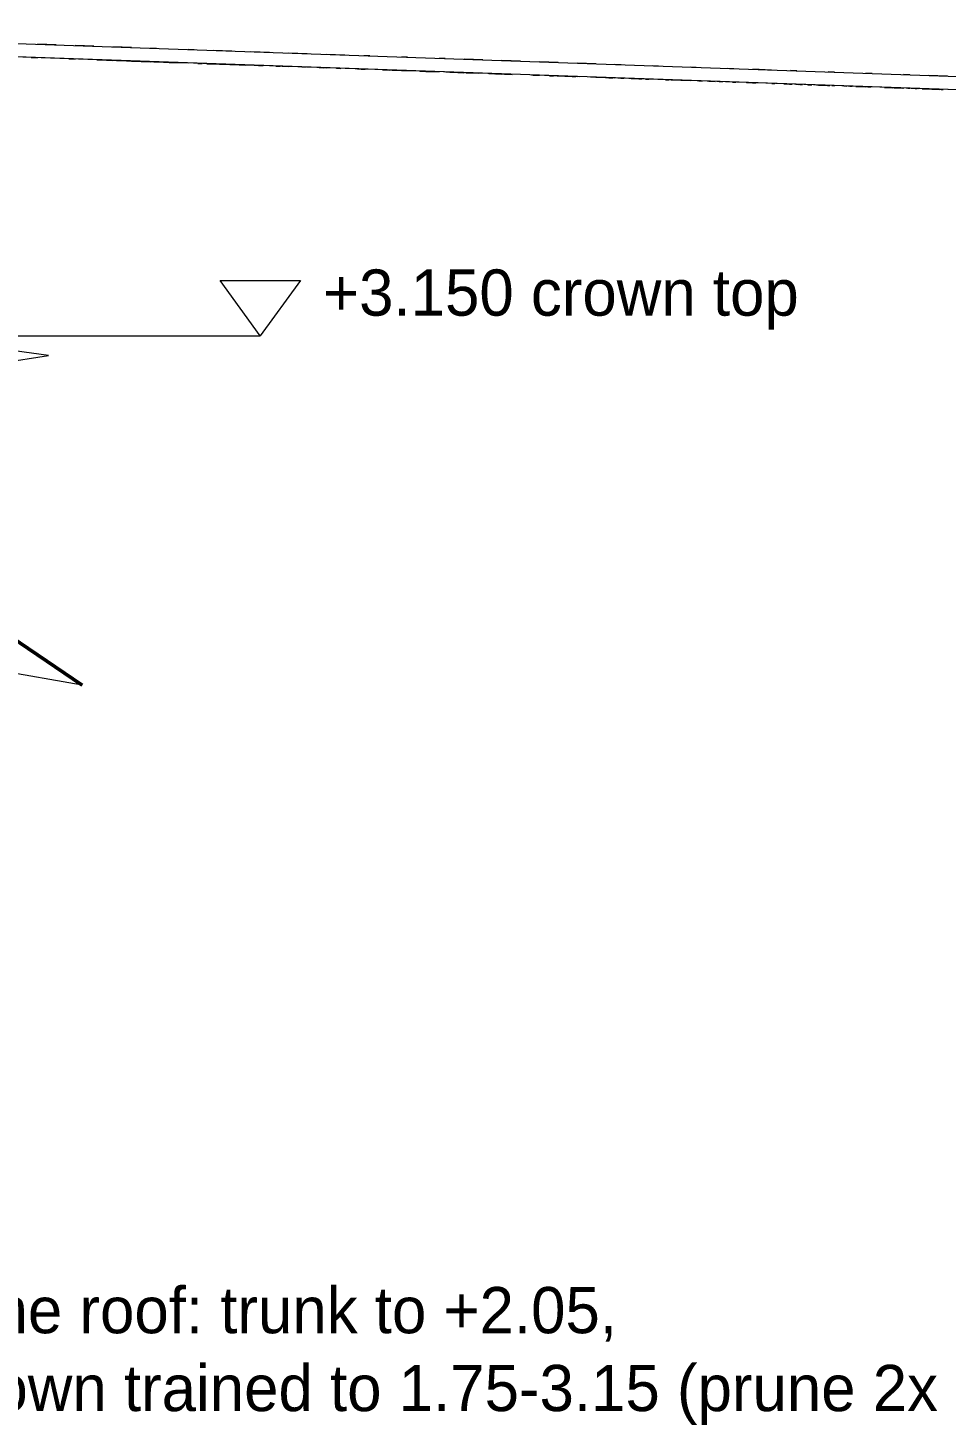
# Model space of a CAD drawing. Header units: metres. Extents: x 10 to 831, y 10 to 584.
# Drawn here: x 337.7 to 374.3, y 394.1 to 449.8 of the extents above; entities that cross this region are included whole.
import ezdxf

# ---------------------------------------------------------------- set-up
doc = ezdxf.new("R2010")
doc.units = ezdxf.units.M
for name, color, linetype, lineweight in [('CUT', 7, 'Continuous', 50), ('DIM', 1, 'Continuous', 13), ('TXT', 7, 'Continuous', 18), ('VIS', 8, 'Continuous', 13)]:
    doc.layers.add(name, color=color, linetype=linetype, lineweight=lineweight)

msp = doc.modelspace()

# ---------------------------------------------------------------- linework, layer by layer
at = {"layer": 'CUT'}
msp.add_line((331.842, 429.086), (339.902, 423.589), dxfattribs=at)
at = {"layer": 'DIM'}
msp.add_line((335, 437.5), (347, 437.5), dxfattribs=at)
msp.add_lwpolyline([(345.4, 439.7), (348.6, 439.7), (347, 437.5), (345.4, 439.7)], dxfattribs=at)
at = {"layer": 'VIS'}
for p, q in [((30, 459.887), (450, 445.187)), ((450, 444.652), (30, 459.352)), ((338.876, 449.076), (338.126, 449.102)), ((340.375, 449.024), (339.626, 449.05)), ((341.875, 448.971), (341.125, 448.997)), ((342.875, 448.936), (342.624, 448.945)), ((344.373, 448.884), (344.124, 448.893)), ((345.873, 448.831), (345.124, 448.857)), ((347.372, 448.779), (346.622, 448.805)), ((343.818, 448.368), (336.809, 448.613)), ((337.876, 448.576), (338.126, 448.567)), ((339.376, 448.524), (339.625, 448.515)), ((340.498, 448.485), (343.633, 448.375)), ((340.875, 448.471), (341.125, 448.462)), ((343.36, 448.384), (341.802, 448.438)), ((341.875, 448.436), (342.624, 448.41)), ((341.975, 448.433), (343.532, 448.378)), ((343.374, 448.384), (344.124, 448.358)), ((350.382, 448.139), (344.336, 448.35)), ((344.509, 448.344), (344.681, 448.338)), ((344.873, 448.331), (345.623, 448.305)), ((345.2, 448.319), (345.373, 448.313)), ((346.028, 448.291), (345.225, 448.319)), ((345.386, 448.313), (346.189, 448.285)), ((345.891, 448.296), (346.409, 448.278)), ((346.373, 448.279), (347.123, 448.252)), ((346.927, 448.26), (347.1, 448.253)), ((347.618, 448.235), (347.791, 448.229)), ((347.872, 448.226), (348.122, 448.218)), ((348.871, 448.726), (348.122, 448.753)), ((350.371, 448.674), (349.622, 448.7)), ((351.37, 448.639), (351.12, 448.648)), ((352.87, 448.587), (352.62, 448.595)), ((354.369, 448.534), (354.119, 448.543)), ((355.868, 448.481), (355.119, 448.508)), ((357.368, 448.429), (356.618, 448.455)), ((358.867, 448.376), (358.117, 448.403)), ((360.367, 448.324), (359.617, 448.35)), ((361.366, 448.289), (361.116, 448.298)), ((362.865, 448.236), (362.615, 448.245)), ((348.655, 448.199), (348.827, 448.193)), ((349.346, 448.175), (349.519, 448.168)), ((349.371, 448.174), (349.622, 448.165)), ((350.037, 448.15), (350.209, 448.144)), ((353.909, 448.015), (350.382, 448.139)), ((350.871, 448.122), (351.12, 448.113)), ((351.024, 448.116), (351.184, 448.111)), ((351.87, 448.087), (352.62, 448.06)), ((351.985, 448.082), (352.146, 448.077)), ((352.627, 448.06), (353.108, 448.043)), ((353.768, 448.02), (353.326, 448.035)), ((353.369, 448.034), (354.119, 448.007)), ((353.473, 448.03), (353.915, 448.014)), ((353.589, 448.026), (353.749, 448.021)), ((354.491, 447.995), (354.293, 448.001)), ((354.491, 447.995), (354.293, 448.001)), ((356.474, 447.925), (354.39, 447.998)), ((354.947, 447.979), (354.505, 447.994)), ((354.551, 447.993), (354.711, 447.987)), ((354.652, 447.989), (355.095, 447.973)), ((354.869, 447.981), (355.119, 447.973)), ((355.192, 447.97), (355.673, 447.953)), ((355.681, 447.953), (355.483, 447.96)), ((355.681, 447.953), (355.483, 447.96)), ((355.832, 447.947), (355.684, 447.953)), ((356.901, 447.91), (355.832, 447.947)), ((356.099, 447.938), (357.035, 447.906)), ((356.154, 447.937), (356.315, 447.931)), ((356.474, 447.925), (356.276, 447.932)), ((356.369, 447.929), (356.618, 447.92)), ((357.358, 447.894), (356.916, 447.909)), ((358.83, 447.842), (357.8, 447.879)), ((357.868, 447.877), (358.117, 447.868)), ((359.307, 447.826), (358.105, 447.868)), ((358.505, 447.854), (359.441, 447.822)), ((358.535, 447.853), (358.683, 447.848)), ((358.867, 447.841), (359.617, 447.815)), ((359.713, 447.812), (359.272, 447.827)), ((359.418, 447.822), (359.566, 447.817)), ((362.068, 447.729), (360.154, 447.797)), ((360.367, 447.789), (361.116, 447.763)), ((360.644, 447.779), (360.51, 447.784)), ((360.882, 447.771), (360.644, 447.779)), ((360.882, 447.771), (361.002, 447.767)), ((360.89, 447.77), (361.038, 447.765)), ((361.36, 447.754), (361.24, 447.759)), ((361.51, 447.749), (361.293, 447.757)), ((361.51, 447.749), (361.293, 447.757)), ((361.36, 447.754), (361.479, 447.75)), ((361.773, 447.74), (361.921, 447.735)), ((361.866, 447.736), (362.115, 447.728)), ((362.076, 447.729), (361.956, 447.733)), ((367.139, 447.552), (362.068, 447.729)), ((362.076, 447.729), (362.195, 447.725)), ((362.335, 447.72), (362.469, 447.716)), ((362.809, 447.703), (362.593, 447.711)), ((362.809, 447.703), (362.593, 447.711)), ((363.135, 447.692), (363.269, 447.688)), ((363.365, 447.684), (364.115, 447.658)), ((364.541, 447.643), (363.891, 447.666)), ((364.541, 447.643), (363.891, 447.666)), ((364.365, 448.184), (364.115, 448.192)), ((365.864, 448.131), (365.614, 448.14)), ((367.363, 448.079), (366.613, 448.106)), ((368.363, 448.044), (368.113, 448.053)), ((369.862, 447.991), (369.613, 448)), ((371.361, 447.939), (371.112, 447.948)), ((372.861, 447.886), (372.611, 447.895)), ((374.361, 447.834), (373.611, 447.861)), ((364.47, 447.645), (364.603, 447.641)), ((364.864, 447.632), (365.114, 447.623)), ((365.407, 447.613), (365.19, 447.62)), ((365.84, 447.597), (365.19, 447.62)), ((365.271, 447.618), (365.404, 447.613)), ((365.805, 447.599), (365.938, 447.594)), ((366.364, 447.579), (366.613, 447.571)), ((366.706, 447.567), (366.49, 447.575)), ((367.139, 447.552), (366.49, 447.575)), ((366.611, 447.571), (366.507, 447.574)), ((366.606, 447.571), (366.739, 447.566)), ((366.611, 447.571), (366.715, 447.567)), ((371.666, 447.394), (367.139, 447.552)), ((367.377, 447.543), (367.497, 447.54)), ((367.854, 447.527), (367.973, 447.523)), ((367.863, 447.526), (368.113, 447.518)), ((368.074, 447.519), (367.969, 447.523)), ((368.074, 447.519), (368.178, 447.515)), ((368.33, 447.51), (368.45, 447.506)), ((368.491, 447.505), (368.387, 447.508)), ((368.491, 447.505), (368.596, 447.501)), ((368.878, 447.491), (368.789, 447.494)), ((368.807, 447.493), (368.926, 447.49)), ((368.878, 447.491), (368.967, 447.488)), ((369.235, 447.479), (369.146, 447.481)), ((369.235, 447.479), (369.325, 447.476)), ((369.283, 447.477), (369.402, 447.472)), ((369.362, 447.474), (369.613, 447.466)), ((369.592, 447.466), (369.502, 447.469)), ((369.592, 447.466), (369.681, 447.463)), ((369.76, 447.46), (369.879, 447.456)), ((370.237, 447.444), (370.355, 447.439)), ((370.483, 447.435), (370.394, 447.438)), ((370.483, 447.435), (370.572, 447.431)), ((370.713, 447.427), (370.832, 447.423)), ((370.84, 447.423), (370.751, 447.425)), ((370.84, 447.423), (370.929, 447.419)), ((370.862, 447.422), (371.112, 447.413)), ((371.197, 447.41), (371.107, 447.413)), ((371.19, 447.41), (371.309, 447.406)), ((371.197, 447.41), (371.286, 447.406)), ((375.629, 447.255), (371.666, 447.394)), ((371.861, 447.387), (372.611, 447.361)), ((372.083, 447.379), (372.187, 447.375)), ((372.498, 447.365), (372.424, 447.367)), ((372.498, 447.365), (372.571, 447.361)), ((372.5, 447.364), (372.604, 447.361)), ((372.791, 447.354), (372.719, 447.356)), ((372.791, 447.354), (372.865, 447.351)), ((372.917, 447.35), (373.231, 447.338)), ((373.085, 447.343), (373.012, 447.346)), ((373.085, 447.343), (373.159, 447.341)), ((373.36, 447.334), (374.111, 447.308)), ((373.543, 447.327), (373.648, 447.324)), ((373.96, 447.313), (374.065, 447.309)), ((374.115, 447.308), (374.041, 447.31)), ((374.115, 447.308), (374.188, 447.305)), ((338.562, 436.716), (332.109, 437.595)), ((336.698, 436.424), (338.562, 436.716)), ((331.842, 429.086), (339.902, 423.589)), ((339.902, 423.589), (336.569, 424.181))]:
    msp.add_line(p, q, dxfattribs=at)

# ---------------------------------------------------------------- texts
at = {"layer": 'DIM'}
msp.add_text('+3.150 crown top', height=1.84, dxfattribs=at).set_placement((349.5, 438.3))
at = {"layer": 'TXT'}
for s, p in [('chinar kept under the roof: trunk to +2.05,', (316, 397.8)), ('5 scaffold limbs, crown trained to 1.75-3.15 (prune 2x a year)', (316, 394.7))]:
    msp.add_text(s, height=1.84, dxfattribs=at).set_placement(p)

doc.saveas('drawing.dxf')
